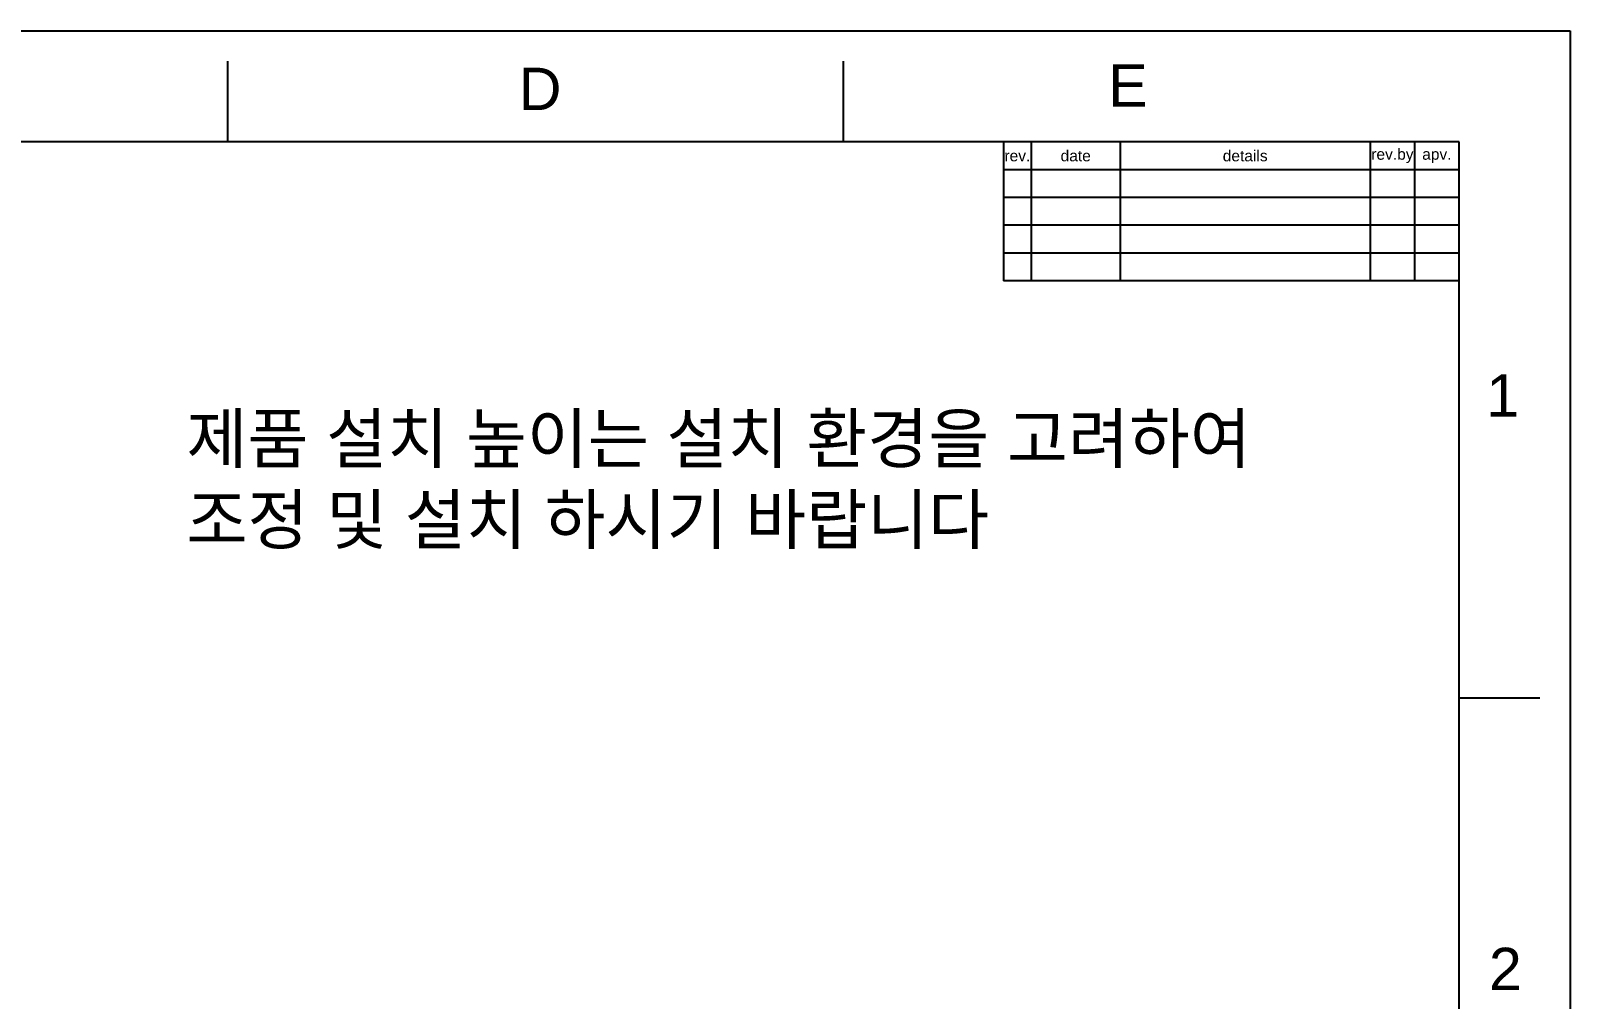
# Model space of a CAD drawing. Header units: millimetres. Extents: x 8883 to 11259, y -10160 to -6800.
# Drawn here: x 10150 to 11259, y -7497 to -6800 of the extents above; entities that cross this region are included whole.
import ezdxf

# ---------------------------------------------------------------- set-up
doc = ezdxf.new("R2010")
doc.units = ezdxf.units.MM
doc.layers.add('FORM', color=7, linetype='Continuous')
doc.layers.add('TEXT', color=2, linetype='Continuous')
doc.styles.get("Standard").update_dxf_attribs({"font": 'arial.ttf'})

msp = doc.modelspace()

# ---------------------------------------------------------------- linework, layer by layer
at = {"layer": 'FORM', "color": 7, "linetype": 'Continuous'}
for p, q in [((8882.73, -6799.88), (11258.73, -6799.88)), ((11258.73, -6799.88), (11258.73, -10159.88)), ((10292.33, -6879.88), (10292.33, -6821.74)), ((10735.53, -6879.88), (10735.53, -6821.74)), ((11178.73, -6879.88), (8962.73, -6879.88)), ((11178.73, -10079.88), (11178.73, -6879.88)), ((11178.73, -7279.88), (11236.87, -7279.88))]:
    msp.add_line(p, q, dxfattribs=at)
at = {"layer": 'FORM'}
for p, q in [((10850.73, -6879.88), (10850.73, -6979.88)), ((10870.73, -6879.88), (10870.73, -6979.88)), ((10934.73, -6879.88), (10934.73, -6979.88)), ((11114.73, -6879.88), (11114.73, -6979.88)), ((11146.73, -6879.88), (11146.73, -6979.88)), ((11178.73, -6899.88), (10850.73, -6899.88)), ((11178.73, -6919.88), (10850.73, -6919.88)), ((11178.73, -6939.88), (10850.73, -6939.88)), ((11178.73, -6959.88), (10850.73, -6959.88)), ((11178.73, -6979.88), (10850.73, -6979.88))]:
    msp.add_line(p, q, dxfattribs=at)

# ---------------------------------------------------------------- texts
at = {"color": 2, "insert": (10262.56, -7075.8), "char_height": 35, "attachment_point": 1}
msp.add_mtext_dynamic_manual_height_columns('{\\fGulim|b0|i0|c129|p50;제품 설치 높이는 설치 환경을 고려하여\\P조정 및 설치 하시기 바랍니다}', width=2138.2876, gutter_width=1, heights=[0], dxfattribs=at)
at = {"layer": 'FORM', "char_height": 30.5, "attachment_point": 5}
for s, width, insert in [('D', 40, (10517.14, -6841.69)), ('E', 40, (10940.32, -6839.16)), ('1', 200, (11210.14, -7062.26)), ('2', 200, (11212.04, -7475.06))]:
    msp.add_mtext_dynamic_manual_height_columns(s, width=width, gutter_width=50, heights=[0], dxfattribs=dict(at, insert=insert))
at = {"layer": 'TEXT', "char_height": 8, "attachment_point": 5}
for s, width, insert in [('rev.', 20, (10860.73, -6889.88)), ('date', 64, (10902.73, -6889.88)), ('details', 180, (11024.73, -6889.88)), ('rev.by', 32, (11130.73, -6889.88)), ('apv.', 32, (11162.73, -6889.88))]:
    msp.add_mtext_dynamic_manual_height_columns(s, width=width, gutter_width=50, heights=[0], dxfattribs=dict(at, insert=insert))

doc.saveas('drawing.dxf')
